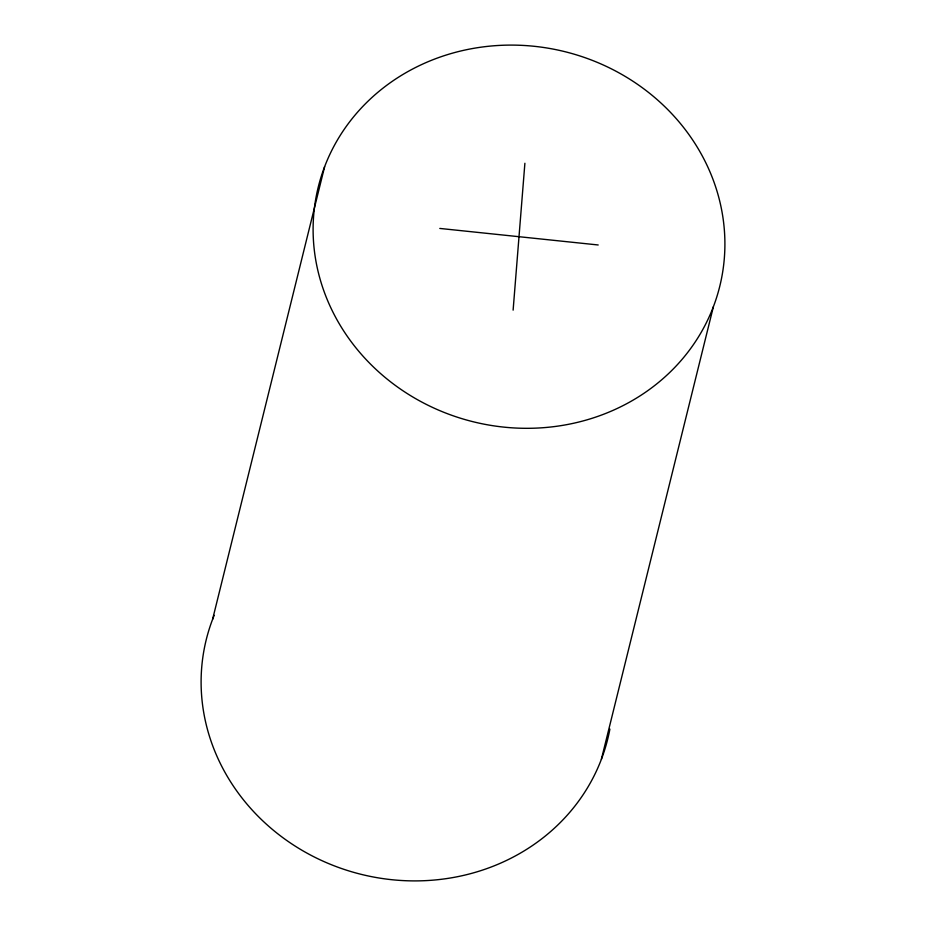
<?xml version="1.0" encoding="UTF-8"?>
<svg xmlns="http://www.w3.org/2000/svg" width="926" height="926" viewBox="0 0 926 926"><rect width="100%" height="100%" fill="white"/><g stroke="black" fill="none" stroke-linecap="round" stroke-linejoin="round"><path stroke-width="1.39" d="M513.12 310.141L524.892 163.265M212.61 619.297L324.621 166.703M601.379 759.297L713.39 306.703A206.799 190.64 13.9 0 0 480.606 47.238A206.799 190.64 13.9 0 0 363.015 356.174A206.799 190.64 13.9 0 0 713.39 306.703M439.804 228.433L598.196 244.973M609.887 729.098A206.799 190.64 13.9 0 1 353.119 872.188A206.799 190.64 13.9 0 1 214.172 615.35"/></g></svg>
